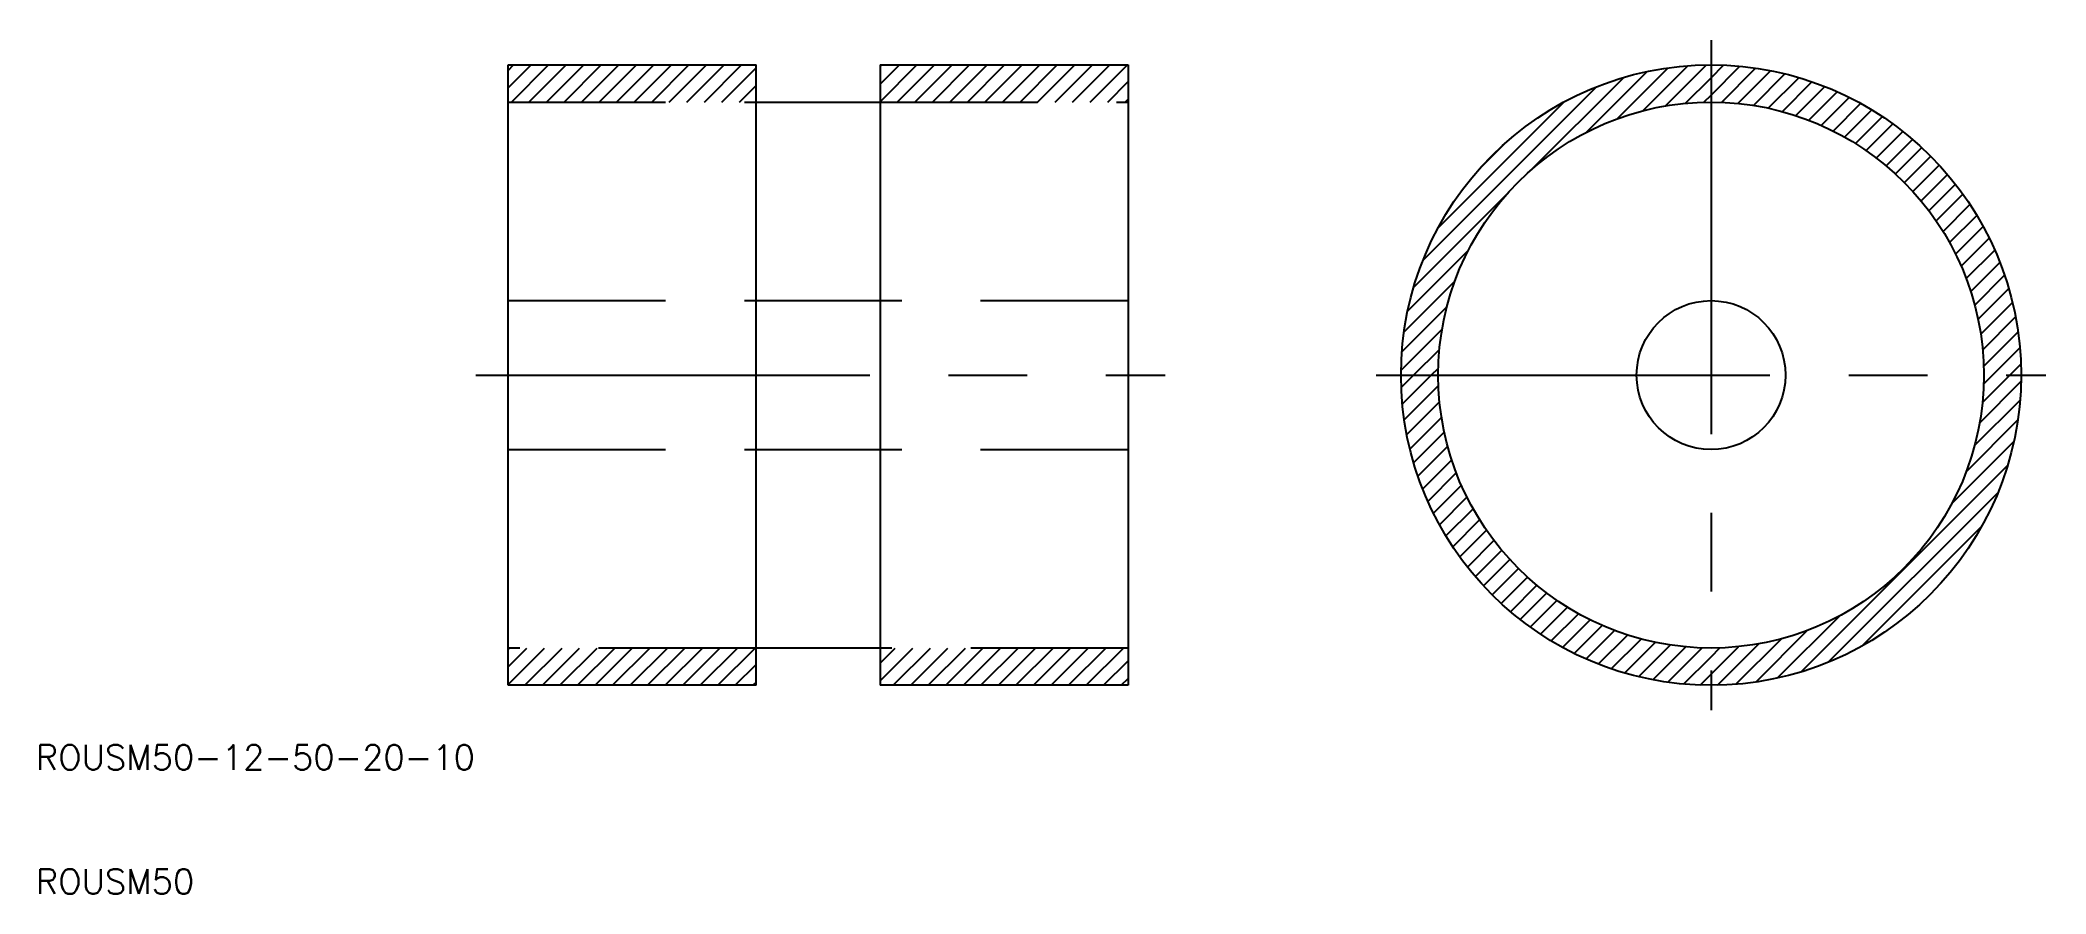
# Model space of a CAD drawing. Extents: x 10 to 172, y 10 to 79.
import ezdxf

# ---------------------------------------------------------------- set-up
doc = ezdxf.new("R2010")
doc.units = 0
doc.linetypes.add('CENTER', pattern=[50.8, 31.75, -6.35, 6.35, -6.35])
doc.linetypes.add('DASHED', pattern=[19.05, 12.7, -6.35])
doc.layers.get('0').update_dxf_attribs({"linetype": 'CONTINUOUS'})
doc.layers.add('CENTER', color=1, linetype='CENTER')
doc.styles.get("Standard").update_dxf_attribs({"font": 'txt.shx'})

# ---------------------------------------------------------------- blocks, each defined once
blk = doc.blocks.new('*X2')
at = {"color": 0, "linetype": 'CONTINUOUS'}
for p, q in [((48.08, 74.95), (49.94, 76.81)), ((48.08, 76.37), (48.52, 76.81)), ((48.35, 73.81), (51.35, 76.81)), ((49.76, 73.81), (52.76, 76.81)), ((51.18, 73.81), (54.18, 76.81)), ((52.59, 73.81), (55.59, 76.81)), ((54.01, 73.81), (57.01, 76.81)), ((55.42, 73.81), (58.42, 76.81)), ((56.83, 73.81), (59.83, 76.81)), ((58.25, 73.81), (61.25, 76.81)), ((59.66, 73.81), (62.66, 76.81)), ((61.08, 73.81), (64.08, 76.81)), ((62.49, 73.81), (65.49, 76.81)), ((63.91, 73.81), (66.91, 76.81)), ((65.32, 73.81), (68.08, 76.57)), ((78.08, 73.84), (81.05, 76.81)), ((78.08, 75.26), (79.63, 76.81)), ((78.08, 76.67), (78.22, 76.81)), ((79.46, 73.81), (82.46, 76.81)), ((80.88, 73.81), (83.88, 76.81)), ((82.29, 73.81), (85.29, 76.81)), ((83.7, 73.81), (86.7, 76.81)), ((85.12, 73.81), (88.12, 76.81)), ((86.53, 73.81), (89.53, 76.81)), ((87.95, 73.81), (90.95, 76.81)), ((89.36, 73.81), (92.36, 76.81)), ((90.78, 73.81), (93.78, 76.81)), ((92.19, 73.81), (95.19, 76.81)), ((93.6, 73.81), (96.6, 76.81)), ((95.02, 73.81), (98.02, 76.81)), ((135, 71.36), (139.9, 76.26)), ((137.52, 72.46), (141.62, 76.56)), ((139.57, 73.1), (143.2, 76.73)), ((141.37, 73.49), (144.68, 76.8)), ((145.08, 75.78), (146.08, 76.79)), ((145.08, 74.37), (147.41, 76.7)), ((145.91, 73.79), (148.67, 76.55)), ((147.24, 73.7), (149.88, 76.34)), ((148.49, 73.54), (151.04, 76.08)), ((66.73, 73.81), (68.08, 75.16)), ((96.43, 73.81), (98.08, 75.46)), ((121.85, 61.04), (135.85, 75.04)), ((130.55, 68.32), (138.01, 75.78)), ((143, 73.71), (145.08, 75.78)), ((149.69, 73.32), (152.15, 75.78)), ((150.82, 73.04), (153.22, 75.44)), ((151.91, 72.72), (154.26, 75.06)), ((152.96, 72.35), (155.25, 74.64)), ((97.85, 73.81), (98.08, 74.04)), ((123.08, 63.69), (133.2, 73.8)), ((144.51, 73.8), (145.08, 74.37)), ((153.96, 71.93), (156.21, 74.19)), ((154.92, 71.48), (157.14, 73.7)), ((155.84, 70.99), (158.04, 73.18)), ((156.73, 70.47), (158.9, 72.64)), ((157.59, 69.9), (159.74, 72.06)), ((158.41, 69.31), (160.54, 71.45)), ((126.38, 68.4), (128.49, 70.51)), ((159.19, 68.68), (161.32, 70.81)), ((159.95, 68.02), (162.07, 70.15)), ((160.67, 67.33), (162.79, 69.45)), ((161.36, 66.61), (163.48, 68.73)), ((162.01, 65.85), (164.14, 67.98)), ((121.1, 58.88), (128.57, 66.34)), ((162.64, 65.06), (164.78, 67.2)), ((163.23, 64.24), (165.38, 66.39)), ((163.79, 63.38), (165.96, 65.55)), ((164.31, 62.49), (166.51, 64.68)), ((164.8, 61.56), (167.02, 63.79)), ((120.62, 56.98), (125.53, 61.89)), ((165.25, 60.6), (167.51, 62.85)), ((165.66, 59.59), (167.96, 61.89)), ((166.02, 58.54), (168.37, 60.89)), ((166.34, 57.45), (168.75, 59.85)), ((120.32, 55.27), (124.42, 59.37)), ((166.61, 56.31), (169.09, 58.78)), ((120.15, 53.68), (123.78, 57.31)), ((166.83, 55.11), (169.38, 57.66)), ((120.08, 52.2), (123.39, 55.51)), ((166.99, 53.85), (169.64, 56.5)), ((167.07, 52.52), (169.84, 55.29)), ((121.1, 51.81), (123.18, 53.88)), ((167.77, 51.81), (169.98, 54.02)), ((120.1, 50.8), (121.1, 51.81)), ((120.19, 49.48), (122.52, 51.81)), ((122.52, 51.81), (123.09, 52.38)), ((166.97, 49.59), (169.18, 51.81)), ((167.07, 51.1), (167.77, 51.81)), ((169.18, 51.81), (170.06, 52.68)), ((120.34, 48.21), (123.1, 50.97)), ((166.74, 47.94), (170.07, 51.28)), ((120.55, 47.01), (123.19, 49.65)), ((166.33, 46.13), (170, 49.79)), ((120.8, 45.85), (123.35, 48.39)), ((121.1, 44.73), (123.57, 47.2)), ((165.67, 44.04), (169.82, 48.2)), ((121.44, 43.66), (123.84, 46.06)), ((164.5, 41.46), (169.5, 46.47)), ((121.83, 42.63), (124.17, 44.97)), ((122.24, 41.63), (124.54, 43.93)), ((152.33, 27.88), (169.01, 44.55)), ((122.7, 40.67), (124.95, 42.93)), ((154.52, 28.66), (168.23, 42.36)), ((123.18, 39.74), (125.4, 41.96)), ((123.7, 38.85), (125.89, 41.04)), ((124.25, 37.98), (126.42, 40.15)), ((124.83, 37.15), (126.98, 39.3)), ((157.24, 29.96), (166.92, 39.64)), ((125.44, 36.34), (127.57, 38.48)), ((126.07, 35.56), (128.2, 37.69)), ((126.74, 34.82), (128.86, 36.94)), ((127.43, 34.1), (129.56, 36.22)), ((128.16, 33.4), (130.28, 35.53)), ((128.91, 32.74), (131.04, 34.87)), ((129.69, 32.11), (131.83, 34.25)), ((130.5, 31.5), (132.65, 33.65)), ((131.33, 30.92), (133.51, 33.1)), ((132.2, 30.38), (134.4, 32.57)), ((150.42, 27.38), (155.43, 32.39)), ((133.1, 29.86), (135.32, 32.09)), ((134.03, 29.38), (136.29, 31.64)), ((135, 28.93), (137.29, 31.23)), ((135.99, 28.51), (138.34, 30.86)), ((148.69, 27.07), (152.84, 31.22)), ((48.08, 26.87), (51.02, 29.81)), ((48.08, 28.29), (49.6, 29.81)), ((48.08, 29.7), (48.19, 29.81)), ((49.43, 26.81), (52.43, 29.81)), ((50.85, 26.81), (53.85, 29.81)), ((52.26, 26.81), (55.26, 29.81)), ((53.68, 26.81), (56.68, 29.81)), ((55.09, 26.81), (58.09, 29.81)), ((56.5, 26.81), (59.5, 29.81)), ((57.92, 26.81), (60.92, 29.81)), ((59.33, 26.81), (62.33, 29.81)), ((60.75, 26.81), (63.75, 29.81)), ((62.16, 26.81), (65.16, 29.81)), ((63.57, 26.81), (66.57, 29.81)), ((64.99, 26.81), (67.99, 29.81)), ((78.08, 27.17), (80.72, 29.81)), ((78.08, 28.59), (79.3, 29.81)), ((79.13, 26.81), (82.13, 29.81)), ((80.55, 26.81), (83.55, 29.81)), ((81.96, 26.81), (84.96, 29.81)), ((83.37, 26.81), (86.37, 29.81)), ((84.79, 26.81), (87.79, 29.81)), ((86.2, 26.81), (89.2, 29.81)), ((87.62, 26.81), (90.62, 29.81)), ((89.03, 26.81), (92.03, 29.81)), ((90.44, 26.81), (93.44, 29.81)), ((91.86, 26.81), (94.86, 29.81)), ((93.27, 26.81), (96.27, 29.81)), ((94.69, 26.81), (97.69, 29.81)), ((137.03, 28.14), (139.44, 30.54)), ((138.11, 27.8), (140.58, 30.27)), ((139.22, 27.5), (141.78, 30.05)), ((140.39, 27.25), (143.04, 29.9)), ((141.6, 27.05), (144.37, 29.82)), ((142.87, 26.9), (145.08, 29.11)), ((145.08, 27.7), (147.3, 29.92)), ((145.08, 29.11), (145.78, 29.82)), ((145.6, 26.81), (148.94, 30.15)), ((147.09, 26.89), (150.76, 30.55)), ((66.4, 26.81), (68.08, 28.49)), ((96.1, 26.81), (98.08, 28.79)), ((144.2, 26.82), (145.08, 27.7)), ((67.82, 26.81), (68.08, 27.07)), ((97.52, 26.81), (98.08, 27.37))]:
    blk.add_line(p, q, dxfattribs=at)

msp = doc.modelspace()

# ---------------------------------------------------------------- linework, layer by layer
for p, q in [((48.08, 26.81), (48.08, 76.81)), ((48.08, 76.81), (68.08, 76.81)), ((68.08, 26.81), (68.08, 76.81)), ((78.08, 76.81), (78.08, 26.81)), ((78.08, 76.81), (98.08, 76.81)), ((98.08, 76.81), (98.08, 26.81)), ((68.08, 73.81), (78.08, 73.81)), ((78.08, 29.81), (68.08, 29.81)), ((68.08, 26.81), (48.08, 26.81)), ((98.08, 26.81), (78.08, 26.81))]:
    msp.add_line(p, q)
at = {"color": 3, "linetype": 'DASHED'}
for p, q in [((48.08, 73.81), (68.08, 73.81)), ((78.08, 73.81), (98.08, 73.81)), ((48.08, 57.81), (98.08, 57.81)), ((48.08, 45.81), (98.08, 45.81)), ((68.08, 29.81), (48.08, 29.81)), ((98.08, 29.81), (78.08, 29.81))]:
    msp.add_line(p, q, dxfattribs=at)
at = {"color": 7, "linetype": 'CONTINUOUS'}
for radius in [25, 22, 6]:
    msp.add_circle((145.08, 51.81), radius, dxfattribs=at)
at = {"layer": 'CENTER', "color": 1, "linetype": 'CENTER'}
for p, q in [((145.08, 78.81), (145.08, 24.81)), ((45.49, 51.81), (101.06, 51.81)), ((118.08, 51.81), (172.08, 51.81))]:
    msp.add_line(p, q, dxfattribs=at)

# ---------------------------------------------------------------- block references
at = {"color": 3, "linetype": 'CONTINUOUS'}
msp.add_blockref('*X2', (0, 0), dxfattribs=at)

# ---------------------------------------------------------------- texts
for s, p in [('ROUSM50-12-50-20-10', (10, 20)), ('ROUSM50', (10, 10))]:
    msp.add_text(s, height=2).set_placement(p)

doc.saveas('drawing.dxf')
